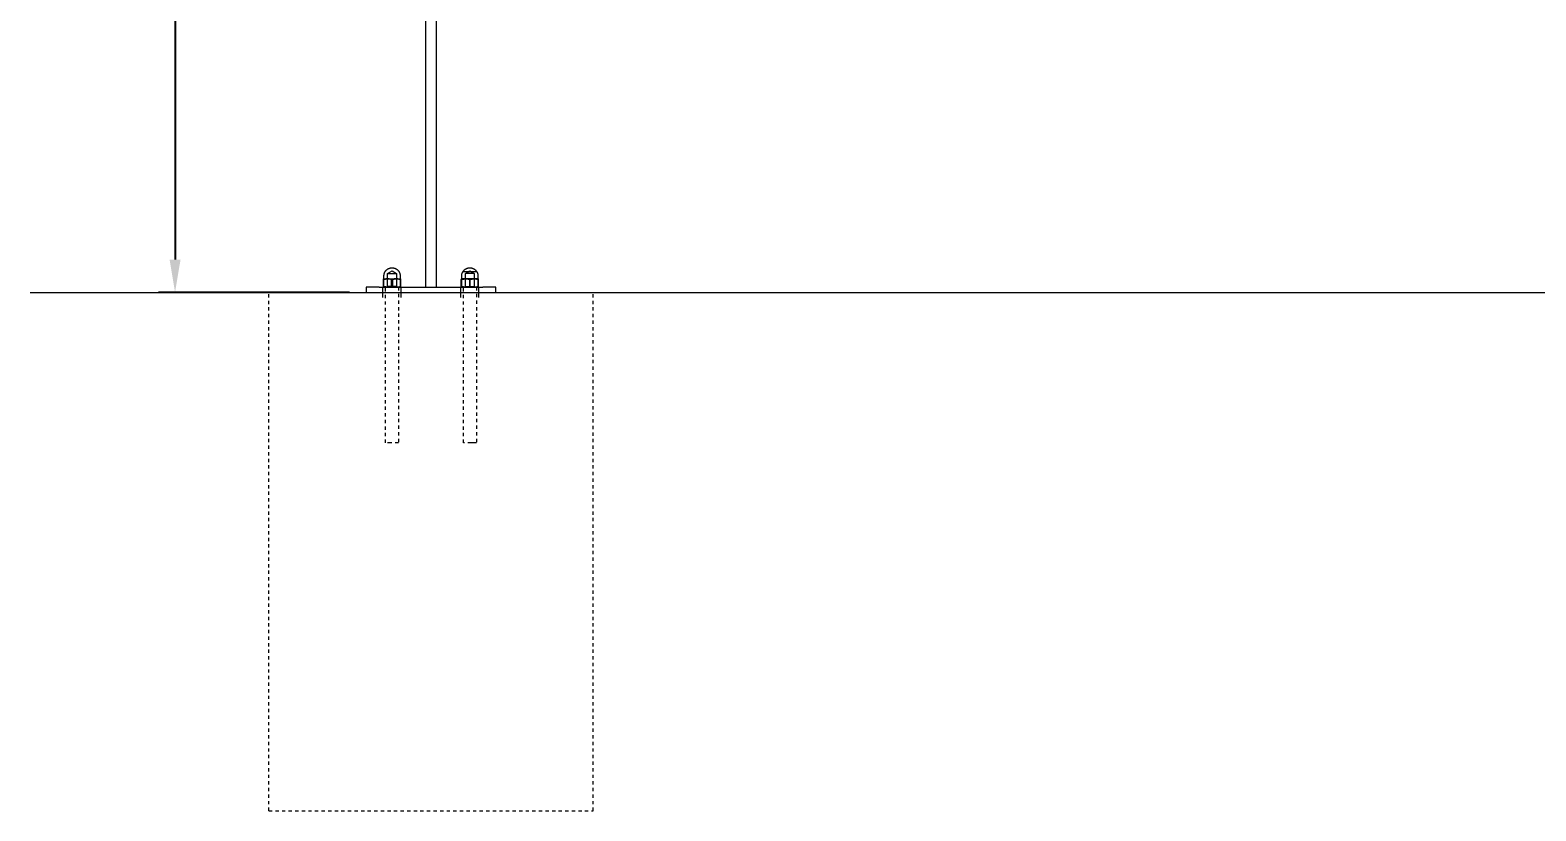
# Model space of a CAD drawing. Header units: inches. Extents: x -6 to 165, y -5 to 126.
# Drawn here: x -6.47 to 39.25, y 78.98 to 102.7 of the extents above; entities that cross this region are included whole.
import ezdxf

# ---------------------------------------------------------------- set-up
doc = ezdxf.new("R2010")
doc.units = ezdxf.units.IN
doc.header["$PDSIZE"] = -1
doc.linetypes.add('HIDDEN', pattern=[1.905, 1.27, -0.635])
for name, color, linetype, lineweight in [('ZANO_R', 7, 'Continuous', 0), ('ZANO_R_przerywana', 250, 'HIDDEN', 0), ('ZANO_W', 1, 'Continuous', 0)]:
    doc.layers.add(name, color=color, linetype=linetype, lineweight=lineweight)
doc.styles.get("Standard").update_dxf_attribs({"font": 'arial.ttf'})
doc.dimstyles.new('amerykanie', dxfattribs={"dimtxt": 50, "dimasz": 50, "dimexe": 0.5, "dimexo": 0.5, "dimgap": 1, "dimtad": 1, "dimdec": 0, "dimzin": 0, "dimlunit": 5, "dimtxsty": 'Standard', "dimcen": 0.09, "dimclrd": 1, "dimclre": 1, "dimclrt": 1, "dimazin": 0, "dimtfac": 1, "dimtdec": 0, "dimtmove": 0, "dimatfit": 3, "dimfxl": 1, "dimtzin": 0, "dimarcsym": 1})

# ---------------------------------------------------------------- blocks, each defined once
blk = doc.blocks.new('*D366')
at = {"layer": 'Defpoints', "color": 0}
for p in [(6.093, 126.425), (-2.072, 94.732), (3.73, 94.732)]:
    blk.add_point(p, dxfattribs=at)
at = {"layer": 'ZANO_W', "color": 1, "lineweight": -2}
for p, q in [((5.593, 126.425), (-2.572, 126.425)), ((-2.072, 125.425), (-2.072, 95.732)), ((3.23, 94.732), (-2.572, 94.732))]:
    blk.add_line(p, q, dxfattribs=at)
at = {"layer": 'ZANO_W', "color": 1}
for points in [[(-1.905, 125.425), (-2.238, 125.425), (-2.072, 126.425)], [(-2.238, 95.732), (-1.905, 95.732), (-2.072, 94.732)]]:
    blk.add_solid(points, dxfattribs=at)
at = {"layer": 'ZANO_W', "color": 1, "insert": (-3.412, 110.579), "char_height": 1.625, "attachment_point": 5, "rotation": 90}
blk.add_mtext('31 11/16', dxfattribs=at)

msp = doc.modelspace()

# ---------------------------------------------------------------- linework, layer by layer
at = {"layer": 'ZANO_R'}
for p, q in [((5.54171, 94.88977), (5.54171, 110.40673)), ((5.85677, 109.22528), (5.85677, 94.88977)), ((4.25605, 95.1229), (4.26158, 95.14566)), ((4.26812, 95.12705), (4.25605, 95.1229)), ((4.25605, 94.91264), (4.25605, 95.1229)), ((4.26158, 95.14566), (4.26175, 95.14576)), ((4.26176, 95.14576), (4.26175, 95.14576)), ((4.26175, 95.14576), (4.26175, 95.14576)), ((4.26175, 95.14576), (4.26175, 95.14576)), ((4.26175, 95.14576), (4.26181, 95.14576)), ((4.26181, 95.14576), (4.26208, 95.14576)), ((4.26208, 95.14576), (4.26333, 95.14576)), ((4.26213, 95.14574), (4.26785, 95.1229)), ((4.26333, 95.14576), (4.26871, 95.14576)), ((4.26732, 95.14584), (4.26749, 95.14585)), ((4.26749, 95.14585), (4.26765, 95.14587)), ((4.26765, 95.14587), (4.2678, 95.1459)), ((4.2678, 95.1459), (4.26796, 95.14593)), ((4.26785, 95.1229), (4.28092, 95.12715)), ((4.26785, 94.91264), (4.26785, 95.1229)), ((4.26796, 95.14593), (4.26812, 95.14597)), ((4.26812, 95.14597), (4.26828, 95.14601)), ((4.28032, 95.13079), (4.26812, 95.12705)), ((4.26828, 95.14601), (4.26843, 95.14606)), ((4.26843, 95.14606), (4.26858, 95.14612)), ((4.26858, 95.14612), (4.26873, 95.14618)), ((4.26871, 95.14576), (4.29111, 95.14576)), ((4.26873, 95.14618), (4.26888, 95.14624)), ((4.26888, 95.14624), (4.26903, 95.14631)), ((4.26903, 95.14631), (4.26917, 95.14638)), ((4.26917, 95.14638), (4.26931, 95.14646)), ((4.26931, 95.14646), (4.26945, 95.14655)), ((4.26945, 95.14655), (4.26958, 95.14664)), ((4.26958, 95.14664), (4.26971, 95.14673)), ((4.26971, 95.14673), (4.26984, 95.14683)), ((4.26984, 95.14683), (4.26997, 95.14693)), ((4.26997, 95.14693), (4.27009, 95.14704)), ((4.27009, 95.14704), (4.27021, 95.14715)), ((4.27021, 95.14715), (4.27032, 95.14727)), ((4.27032, 95.14727), (4.27043, 95.14738)), ((4.27043, 95.14738), (4.27053, 95.14751)), ((4.27053, 95.14751), (4.27063, 95.14763)), ((4.27063, 95.14763), (4.27073, 95.14776)), ((4.27073, 95.14776), (4.27082, 95.1479)), ((4.27082, 95.1479), (4.27091, 95.14803)), ((4.27091, 95.14803), (4.27099, 95.14817)), ((4.27099, 95.14817), (4.27107, 95.14831)), ((4.27107, 95.14831), (4.27114, 95.14846)), ((4.27114, 95.14846), (4.27121, 95.14861)), ((4.27121, 95.14861), (4.27127, 95.14875)), ((4.27127, 95.14875), (4.27133, 95.14891)), ((4.27133, 95.14891), (4.27138, 95.14906)), ((4.27138, 95.14906), (4.27142, 95.14921)), ((4.27142, 95.14921), (4.27147, 95.14937)), ((4.27147, 95.14937), (4.2715, 95.14953)), ((4.2715, 95.14953), (4.27153, 95.14969)), ((4.27153, 95.14969), (4.27155, 95.14985)), ((4.27155, 95.14985), (4.27157, 95.15001)), ((4.27157, 95.15001), (4.27159, 95.15017)), ((4.27159, 95.15033), (4.2716, 95.15049)), ((4.27159, 95.15017), (4.27159, 95.15033)), ((4.2716, 95.23438), (4.27174, 95.24278)), ((4.2716, 95.15049), (4.2716, 95.23438)), ((4.27174, 95.24278), (4.27217, 95.25117)), ((4.27217, 95.25117), (4.27289, 95.25955)), ((4.27289, 95.25955), (4.27389, 95.26789)), ((4.27389, 95.26789), (4.27517, 95.2762)), ((4.27517, 95.2762), (4.27674, 95.28446)), ((4.27674, 95.28446), (4.27859, 95.29266)), ((4.27859, 95.29266), (4.28072, 95.30079)), ((4.29264, 95.13412), (4.28032, 95.13079)), ((4.28072, 95.30079), (4.28313, 95.30884)), ((4.28092, 95.12715), (4.29411, 95.13097)), ((4.28313, 95.30884), (4.28581, 95.31681)), ((4.28581, 95.31681), (4.28876, 95.32468)), ((4.28876, 95.32468), (4.29197, 95.33244)), ((4.29111, 95.14576), (4.37427, 95.14576)), ((4.29197, 95.33244), (4.29545, 95.34009)), ((4.30506, 95.13705), (4.29264, 95.13412)), ((4.29411, 95.13097), (4.30742, 95.13437)), ((4.29545, 95.34009), (4.29919, 95.34762)), ((4.29919, 95.34762), (4.30319, 95.35502)), ((4.30319, 95.35502), (4.30743, 95.36227)), ((4.31757, 95.13955), (4.30506, 95.13705)), ((4.30742, 95.13437), (4.32083, 95.13734)), ((4.30743, 95.36227), (4.31192, 95.36938)), ((4.31192, 95.36938), (4.31665, 95.37632)), ((4.31665, 95.37632), (4.32161, 95.38311)), ((4.33016, 95.14164), (4.31757, 95.13955)), ((4.32083, 95.13734), (4.33433, 95.13987)), ((4.32161, 95.38311), (4.3268, 95.38972)), ((4.3268, 95.38972), (4.33222, 95.39614)), ((4.34281, 95.14331), (4.33016, 95.14164)), ((4.33222, 95.39614), (4.33785, 95.40238)), ((4.33433, 95.13987), (4.3479, 95.14197)), ((4.33785, 95.40238), (4.34369, 95.40843)), ((4.35551, 95.14455), (4.34281, 95.14331)), ((4.34369, 95.40843), (4.34973, 95.41427)), ((4.3479, 95.14197), (4.36154, 95.14363)), ((4.34973, 95.41427), (4.35597, 95.4199)), ((4.36824, 95.14537), (4.35551, 95.14455)), ((4.35597, 95.4199), (4.3624, 95.42531)), ((4.36154, 95.14363), (4.37522, 95.14485)), ((4.3624, 95.42531), (4.36901, 95.43051)), ((4.381, 95.14576), (4.36824, 95.14537)), ((4.36901, 95.43051), (4.37579, 95.43547)), ((4.37522, 95.14485), (4.38893, 95.14563)), ((4.37579, 95.43547), (4.38274, 95.4402)), ((4.39375, 95.14537), (4.381, 95.14576)), ((4.38274, 95.4402), (4.38985, 95.44469)), ((4.38392, 95.30724), (4.38384, 95.30724)), ((4.38384, 95.30724), (4.38384, 95.30724)), ((4.38384, 95.30724), (4.38384, 95.30724)), ((4.38384, 95.30724), (4.38385, 95.30724)), ((4.38384, 94.90732), (4.38384, 95.30724)), ((4.38385, 95.30724), (4.3839, 95.30724)), ((4.3839, 95.30727), (4.51774, 95.38769)), ((4.3839, 95.30724), (4.38449, 95.30724)), ((4.38449, 95.30724), (4.38751, 95.30724)), ((4.38548, 95.14576), (4.62961, 95.14576)), ((4.38751, 95.30724), (4.40053, 95.30724)), ((4.38985, 95.44469), (4.3971, 95.44893)), ((4.39035, 95.14566), (4.39165, 95.14569)), ((4.40648, 95.14455), (4.39375, 95.14537)), ((4.3971, 95.44893), (4.4045, 95.45293)), ((4.40053, 95.30724), (4.44621, 95.30724)), ((4.4045, 95.45293), (4.41203, 95.45666)), ((4.40587, 95.14569), (4.41987, 95.14499)), ((4.41918, 95.1433), (4.40648, 95.14455)), ((4.41203, 95.45666), (4.41968, 95.46014)), ((4.43183, 95.14164), (4.41918, 95.1433)), ((4.41968, 95.46014), (4.42744, 95.46336)), ((4.41987, 95.14499), (4.43385, 95.14383)), ((4.42744, 95.46336), (4.43531, 95.46631)), ((4.44442, 95.13955), (4.43183, 95.14164)), ((4.43385, 95.14383), (4.44778, 95.1422)), ((4.43531, 95.46631), (4.44328, 95.46899)), ((4.44328, 95.46899), (4.45133, 95.47139)), ((4.45693, 95.13704), (4.44442, 95.13955)), ((4.44621, 95.30724), (4.65156, 95.30724)), ((4.44778, 95.1422), (4.46165, 95.14012)), ((4.45133, 95.47139), (4.45946, 95.47352)), ((4.46935, 95.13412), (4.45693, 95.13704)), ((4.45946, 95.47352), (4.46766, 95.47537)), ((4.46165, 95.14012), (4.47544, 95.13758)), ((4.46766, 95.47537), (4.47592, 95.47694)), ((4.48167, 95.13079), (4.46935, 95.13412)), ((4.47544, 95.13758), (4.48914, 95.13458)), ((4.47592, 95.47694), (4.48422, 95.47823)), ((4.49387, 95.12705), (4.48167, 95.13079)), ((4.48422, 95.47823), (4.49257, 95.47923)), ((4.48914, 95.13458), (4.50273, 95.13113)), ((4.49257, 95.47923), (4.50094, 95.47995)), ((4.50594, 95.1229), (4.49387, 95.12705)), ((4.50094, 95.47995), (4.50934, 95.48038)), ((4.50273, 95.13113), (4.51621, 95.12724)), ((4.51861, 95.12705), (4.50594, 95.1229)), ((4.50594, 94.91264), (4.50594, 95.1229)), ((4.50934, 95.48038), (4.51774, 95.48052)), ((4.51621, 95.12724), (4.52954, 95.1229)), ((4.51774, 95.48052), (4.52614, 95.48038)), ((4.51774, 95.38769), (4.65158, 95.30727)), ((4.53142, 95.1308), (4.51861, 95.12705)), ((4.52614, 95.48038), (4.53454, 95.47995)), ((4.52954, 95.1229), (4.54198, 95.12714)), ((4.52954, 95.1229), (4.52954, 94.91264)), ((4.54433, 95.13414), (4.53142, 95.1308)), ((4.53454, 95.47995), (4.54291, 95.47923)), ((4.54198, 95.12714), (4.55455, 95.13096)), ((4.54291, 95.47923), (4.55126, 95.47823)), ((4.55735, 95.13706), (4.54433, 95.13414)), ((4.55126, 95.47823), (4.55956, 95.47694)), ((4.55455, 95.13096), (4.56724, 95.13435)), ((4.57045, 95.13956), (4.55735, 95.13706)), ((4.55956, 95.47694), (4.56782, 95.47537)), ((4.56724, 95.13435), (4.58004, 95.13732)), ((4.56782, 95.47537), (4.57602, 95.47352)), ((4.58362, 95.14165), (4.57045, 95.13956)), ((4.57602, 95.47352), (4.58415, 95.47139)), ((4.58004, 95.13732), (4.59293, 95.13985)), ((4.59686, 95.14332), (4.58362, 95.14165)), ((4.58415, 95.47139), (4.5922, 95.46899)), ((4.5922, 95.46899), (4.60017, 95.46631)), ((4.59293, 95.13985), (4.6059, 95.14195)), ((4.61014, 95.14456), (4.59686, 95.14332)), ((4.60017, 95.46631), (4.60804, 95.46336)), ((4.6059, 95.14195), (4.61893, 95.14362)), ((4.60804, 95.46336), (4.61581, 95.46014)), ((4.62345, 95.14537), (4.61014, 95.14456)), ((4.61581, 95.46014), (4.62346, 95.45666)), ((4.61893, 95.14362), (4.63202, 95.14484)), ((4.63678, 95.14576), (4.62345, 95.14537)), ((4.62346, 95.45666), (4.63098, 95.45293)), ((4.63098, 95.45293), (4.63838, 95.44893)), ((4.63202, 95.14484), (4.64513, 95.14562)), ((4.65012, 95.14537), (4.63678, 95.14576)), ((4.63838, 95.44893), (4.64563, 95.44469)), ((4.64216, 95.14576), (4.77335, 95.14576)), ((4.64563, 95.44469), (4.65274, 95.4402)), ((4.64657, 95.14566), (4.64763, 95.14569)), ((4.66343, 95.14456), (4.65012, 95.14537)), ((4.65164, 95.30724), (4.65164, 94.90732)), ((4.65274, 95.4402), (4.65969, 95.43547)), ((4.65969, 95.43547), (4.66647, 95.43051)), ((4.66121, 95.14569), (4.67462, 95.14499)), ((4.67671, 95.14332), (4.66343, 95.14456)), ((4.66647, 95.43051), (4.67308, 95.42531)), ((4.67308, 95.42531), (4.67951, 95.4199)), ((4.67462, 95.14499), (4.688, 95.14383)), ((4.68995, 95.14165), (4.67671, 95.14332)), ((4.67951, 95.4199), (4.68575, 95.41427)), ((4.68575, 95.41427), (4.69179, 95.40843)), ((4.688, 95.14383), (4.70133, 95.1422)), ((4.70312, 95.13957), (4.68995, 95.14165)), ((4.69179, 95.40843), (4.69763, 95.40238)), ((4.69763, 95.40238), (4.70326, 95.39614)), ((4.70133, 95.1422), (4.7146, 95.14011)), ((4.71622, 95.13706), (4.70312, 95.13957)), ((4.70326, 95.39614), (4.70868, 95.38972)), ((4.70868, 95.38972), (4.71387, 95.38311)), ((4.71387, 95.38311), (4.71883, 95.37632)), ((4.7146, 95.14011), (4.72779, 95.13757)), ((4.72924, 95.13414), (4.71622, 95.13706)), ((4.71883, 95.37632), (4.72356, 95.36938)), ((4.72356, 95.36938), (4.72805, 95.36227)), ((4.72779, 95.13757), (4.74088, 95.13458)), ((4.72805, 95.36227), (4.7323, 95.35502)), ((4.74215, 95.1308), (4.72924, 95.13414)), ((4.7323, 95.35502), (4.73629, 95.34762)), ((4.73629, 95.34762), (4.74003, 95.34009)), ((4.74003, 95.34009), (4.74351, 95.33244)), ((4.74088, 95.13458), (4.75386, 95.13113)), ((4.75495, 95.12705), (4.74215, 95.1308)), ((4.74351, 95.33244), (4.74672, 95.32468)), ((4.74672, 95.32468), (4.74967, 95.31681)), ((4.74967, 95.31681), (4.75235, 95.30884)), ((4.75235, 95.30884), (4.75476, 95.30079)), ((4.75386, 95.13113), (4.76672, 95.12724)), ((4.75476, 95.30079), (4.75689, 95.29266)), ((4.76763, 95.1229), (4.75495, 95.12705)), ((4.75689, 95.29266), (4.75874, 95.28446)), ((4.75874, 95.28446), (4.76031, 95.2762)), ((4.76031, 95.2762), (4.76159, 95.26789)), ((4.76159, 95.26789), (4.7626, 95.25955)), ((4.7626, 95.25955), (4.76331, 95.25117)), ((4.76331, 95.25117), (4.76374, 95.24278)), ((4.76374, 95.24278), (4.76389, 95.23438)), ((4.76389, 95.23438), (4.76389, 95.15049)), ((4.76389, 95.15049), (4.76389, 95.15033)), ((4.76389, 95.15033), (4.7639, 95.15017)), ((4.7639, 95.15017), (4.76391, 95.15001)), ((4.76391, 95.15001), (4.76393, 95.14985)), ((4.76393, 95.14985), (4.76395, 95.14969)), ((4.76395, 95.14969), (4.76398, 95.14953)), ((4.76398, 95.14953), (4.76402, 95.14937)), ((4.76402, 95.14937), (4.76406, 95.14922)), ((4.76406, 95.14922), (4.76411, 95.14906)), ((4.76411, 95.14906), (4.76416, 95.14891)), ((4.76416, 95.14891), (4.76421, 95.14876)), ((4.76421, 95.14876), (4.76428, 95.14861)), ((4.76428, 95.14861), (4.76434, 95.14846)), ((4.76434, 95.14846), (4.76441, 95.14832)), ((4.76441, 95.14832), (4.76449, 95.14817)), ((4.76449, 95.14817), (4.76457, 95.14804)), ((4.76457, 95.14804), (4.76466, 95.1479)), ((4.76466, 95.1479), (4.76475, 95.14777)), ((4.76475, 95.14777), (4.76485, 95.14764)), ((4.76485, 95.14764), (4.76495, 95.14751)), ((4.76495, 95.14751), (4.76505, 95.14739)), ((4.76505, 95.14739), (4.76516, 95.14727)), ((4.76516, 95.14727), (4.76527, 95.14715)), ((4.76527, 95.14715), (4.76539, 95.14704)), ((4.76539, 95.14704), (4.76551, 95.14693)), ((4.76551, 95.14693), (4.76563, 95.14683)), ((4.76563, 95.14683), (4.76576, 95.14673)), ((4.76576, 95.14673), (4.76589, 95.14663)), ((4.76589, 95.14663), (4.76602, 95.14654)), ((4.76602, 95.14654), (4.76616, 95.14646)), ((4.76616, 95.14646), (4.7663, 95.14638)), ((4.7663, 95.14638), (4.76644, 95.1463)), ((4.76644, 95.1463), (4.76659, 95.14623)), ((4.76659, 95.14623), (4.76673, 95.14616)), ((4.76672, 95.12724), (4.77943, 95.1229)), ((4.76673, 95.14616), (4.76688, 95.1461)), ((4.76688, 95.1461), (4.76703, 95.14605)), ((4.76703, 95.14605), (4.76719, 95.146)), ((4.76719, 95.146), (4.76734, 95.14595)), ((4.76734, 95.14595), (4.7675, 95.14591)), ((4.7675, 95.14591), (4.76766, 95.14588)), ((4.77353, 95.14576), (4.76763, 95.1229)), ((4.76763, 95.1229), (4.76763, 94.91264)), ((4.76766, 95.14588), (4.76781, 95.14585)), ((4.76781, 95.14585), (4.76797, 95.14583)), ((4.76797, 95.14583), (4.76813, 95.14581)), ((4.76813, 95.14581), (4.7683, 95.14579)), ((4.7683, 95.14579), (4.76846, 95.14579)), ((4.77943, 95.1229), (4.77353, 95.14576)), ((4.77943, 94.91264), (4.77943, 95.1229)), ((6.61905, 95.1229), (6.62495, 95.14576)), ((6.63176, 95.12724), (6.61905, 95.1229)), ((6.61905, 94.91264), (6.61905, 95.1229)), ((6.62495, 95.14576), (6.63085, 95.1229)), ((6.75631, 95.14576), (6.62513, 95.14576)), ((6.63002, 95.14579), (6.63018, 95.1458)), ((6.63018, 95.1458), (6.63034, 95.14581)), ((6.63034, 95.14581), (6.6305, 95.14583)), ((6.6305, 95.14583), (6.63066, 95.14585)), ((6.63066, 95.14585), (6.63082, 95.14588)), ((6.63082, 95.14588), (6.63098, 95.14591)), ((6.63085, 95.1229), (6.64353, 95.12705)), ((6.63085, 95.1229), (6.63085, 94.91264)), ((6.63098, 95.14591), (6.63114, 95.14595)), ((6.63114, 95.14595), (6.63129, 95.146)), ((6.63129, 95.146), (6.63144, 95.14605)), ((6.63144, 95.14605), (6.63159, 95.1461)), ((6.63159, 95.1461), (6.63174, 95.14616)), ((6.63174, 95.14616), (6.63189, 95.14623)), ((6.64462, 95.13113), (6.63176, 95.12724)), ((6.63189, 95.14623), (6.63204, 95.1463)), ((6.63204, 95.1463), (6.63218, 95.14638)), ((6.63218, 95.14638), (6.63232, 95.14646)), ((6.63232, 95.14646), (6.63246, 95.14654)), ((6.63246, 95.14654), (6.63259, 95.14663)), ((6.63259, 95.14663), (6.63272, 95.14673)), ((6.63272, 95.14673), (6.63285, 95.14683)), ((6.63285, 95.14683), (6.63297, 95.14693)), ((6.63297, 95.14693), (6.63309, 95.14704)), ((6.63309, 95.14704), (6.63321, 95.14715)), ((6.63321, 95.14715), (6.63332, 95.14727)), ((6.63332, 95.14727), (6.63343, 95.14739)), ((6.63343, 95.14739), (6.63353, 95.14751)), ((6.63353, 95.14751), (6.63363, 95.14764)), ((6.63363, 95.14764), (6.63373, 95.14777)), ((6.63373, 95.14777), (6.63382, 95.1479)), ((6.63382, 95.1479), (6.63391, 95.14804)), ((6.63391, 95.14804), (6.63399, 95.14817)), ((6.63399, 95.14817), (6.63406, 95.14832)), ((6.63406, 95.14832), (6.63414, 95.14846)), ((6.63414, 95.14846), (6.6342, 95.14861)), ((6.6342, 95.14861), (6.63426, 95.14876)), ((6.63426, 95.14876), (6.63432, 95.14891)), ((6.63432, 95.14891), (6.63437, 95.14906)), ((6.63437, 95.14906), (6.63442, 95.14922)), ((6.63442, 95.14922), (6.63446, 95.14937)), ((6.63446, 95.14937), (6.63449, 95.14953)), ((6.63449, 95.14953), (6.63452, 95.14969)), ((6.63452, 95.14969), (6.63455, 95.14985)), ((6.63455, 95.14985), (6.63457, 95.15001)), ((6.63457, 95.15001), (6.63458, 95.15017)), ((6.63458, 95.15017), (6.63459, 95.15033)), ((6.63459, 95.23438), (6.63473, 95.24278)), ((6.63459, 95.15049), (6.63459, 95.23438)), ((6.63459, 95.15033), (6.63459, 95.15049)), ((6.63473, 95.24278), (6.63517, 95.25117)), ((6.63517, 95.25117), (6.63588, 95.25955)), ((6.63588, 95.25955), (6.63688, 95.26789)), ((6.63688, 95.26789), (6.63817, 95.2762)), ((6.63817, 95.2762), (6.63974, 95.28446)), ((6.63974, 95.28446), (6.64159, 95.29266)), ((6.64159, 95.29266), (6.64372, 95.30079)), ((6.64353, 95.12705), (6.65633, 95.1308)), ((6.64372, 95.30079), (6.64612, 95.30884)), ((6.6576, 95.13458), (6.64462, 95.13113)), ((6.64612, 95.30884), (6.6488, 95.31681)), ((6.6488, 95.31681), (6.65175, 95.32468)), ((6.65175, 95.32468), (6.65497, 95.33244)), ((6.65497, 95.33244), (6.65845, 95.34009)), ((6.65633, 95.1308), (6.66924, 95.13414)), ((6.67069, 95.13757), (6.6576, 95.13458)), ((6.65845, 95.34009), (6.66219, 95.34762)), ((6.66219, 95.34762), (6.66618, 95.35502)), ((6.66618, 95.35502), (6.67043, 95.36227)), ((6.66924, 95.13414), (6.68226, 95.13706)), ((6.67043, 95.36227), (6.67491, 95.36938)), ((6.68388, 95.14011), (6.67069, 95.13757)), ((6.67491, 95.36938), (6.67964, 95.37632)), ((6.67964, 95.37632), (6.68461, 95.38311)), ((6.68226, 95.13706), (6.69536, 95.13957)), ((6.69715, 95.1422), (6.68388, 95.14011)), ((6.6839, 95.36915), (6.92021, 95.36915)), ((6.68461, 95.38311), (6.6898, 95.38972)), ((6.6898, 95.38972), (6.69521, 95.39614)), ((6.69521, 95.39614), (6.70084, 95.40238)), ((6.69536, 95.13957), (6.70853, 95.14165)), ((6.71048, 95.14383), (6.69715, 95.1422)), ((6.70084, 95.40238), (6.70669, 95.40843)), ((6.70669, 95.40843), (6.71273, 95.41427)), ((6.70853, 95.14165), (6.72177, 95.14332)), ((6.72386, 95.14499), (6.71048, 95.14383)), ((6.71273, 95.41427), (6.71897, 95.4199)), ((6.71897, 95.4199), (6.7254, 95.42531)), ((6.72177, 95.14332), (6.73505, 95.14456)), ((6.73727, 95.14569), (6.72386, 95.14499)), ((6.7254, 95.42531), (6.73201, 95.43051)), ((6.73201, 95.43051), (6.73879, 95.43547)), ((6.73505, 95.14456), (6.74836, 95.14537)), ((6.73879, 95.43547), (6.74574, 95.4402)), ((6.74574, 95.4402), (6.75284, 95.44469)), ((6.74683, 94.90732), (6.74683, 95.30724)), ((6.7469, 95.30727), (6.88074, 95.38769)), ((6.95226, 95.30724), (6.74692, 95.30724)), ((6.74836, 95.14537), (6.76169, 95.14576)), ((6.75191, 95.14566), (6.75085, 95.14569)), ((6.75284, 95.44469), (6.7601, 95.44893)), ((6.76646, 95.14484), (6.75335, 95.14562)), ((6.7601, 95.44893), (6.76749, 95.45293)), ((6.76169, 95.14576), (6.77503, 95.14537)), ((6.77954, 95.14362), (6.76646, 95.14484)), ((6.76749, 95.45293), (6.77502, 95.45666)), ((7.01299, 95.14576), (6.76886, 95.14576)), ((6.77502, 95.45666), (6.78267, 95.46014)), ((6.77503, 95.14537), (6.78834, 95.14456)), ((6.79258, 95.14195), (6.77954, 95.14362)), ((6.78267, 95.46014), (6.79044, 95.46336)), ((6.78834, 95.14456), (6.80162, 95.14332)), ((6.79044, 95.46336), (6.79831, 95.46631)), ((6.80555, 95.13985), (6.79258, 95.14195)), ((6.79831, 95.46631), (6.80627, 95.46899)), ((6.80162, 95.14332), (6.81486, 95.14165)), ((6.81844, 95.13732), (6.80555, 95.13985)), ((6.80627, 95.46899), (6.81433, 95.47139)), ((6.81433, 95.47139), (6.82246, 95.47352)), ((6.81486, 95.14165), (6.82803, 95.13956)), ((6.83124, 95.13435), (6.81844, 95.13732)), ((6.82246, 95.47352), (6.83066, 95.47537)), ((6.82803, 95.13956), (6.84113, 95.13706)), ((6.83066, 95.47537), (6.83891, 95.47694)), ((6.84393, 95.13096), (6.83124, 95.13435)), ((6.83891, 95.47694), (6.84722, 95.47823)), ((6.84113, 95.13706), (6.85415, 95.13414)), ((6.8565, 95.12714), (6.84393, 95.13096)), ((6.84722, 95.47823), (6.85557, 95.47923)), ((6.85415, 95.13414), (6.86706, 95.1308)), ((6.85557, 95.47923), (6.86394, 95.47995)), ((6.86894, 95.1229), (6.8565, 95.12714)), ((6.86394, 95.47995), (6.87233, 95.48038)), ((6.86706, 95.1308), (6.87986, 95.12705)), ((6.88227, 95.12724), (6.86894, 95.1229)), ((6.86894, 95.1229), (6.86894, 94.91264)), ((6.87233, 95.48038), (6.88074, 95.48052)), ((6.87986, 95.12705), (6.89254, 95.1229)), ((6.88074, 95.48052), (6.88914, 95.48038)), ((6.88074, 95.38769), (7.01458, 95.30727)), ((6.89574, 95.13113), (6.88227, 95.12724)), ((6.88914, 95.48038), (6.89753, 95.47995)), ((6.89254, 95.1229), (6.90461, 95.12705)), ((6.89254, 94.91264), (6.89254, 95.1229)), ((6.90934, 95.13458), (6.89574, 95.13113)), ((6.89753, 95.47995), (6.90591, 95.47923)), ((6.90461, 95.12705), (6.91681, 95.13079)), ((6.90591, 95.47923), (6.91425, 95.47823)), ((6.92304, 95.13758), (6.90934, 95.13458)), ((6.91425, 95.47823), (6.92256, 95.47694)), ((6.91681, 95.13079), (6.92912, 95.13412)), ((6.92021, 95.36915), (7.07757, 95.36915)), ((6.92256, 95.47694), (6.93082, 95.47537)), ((6.93683, 95.14012), (6.92304, 95.13758)), ((6.92912, 95.13412), (6.94154, 95.13704)), ((6.93082, 95.47537), (6.93902, 95.47352)), ((6.9507, 95.1422), (6.93683, 95.14012)), ((6.93902, 95.47352), (6.94715, 95.47139)), ((6.94154, 95.13704), (6.95406, 95.13955)), ((6.94715, 95.47139), (6.9552, 95.46899)), ((6.96463, 95.14383), (6.9507, 95.1422)), ((6.99794, 95.30724), (6.95226, 95.30724)), ((6.95406, 95.13955), (6.96664, 95.14164)), ((6.9552, 95.46899), (6.96317, 95.46631)), ((6.96317, 95.46631), (6.97104, 95.46336)), ((6.97861, 95.14499), (6.96463, 95.14383)), ((6.96664, 95.14164), (6.97929, 95.1433)), ((6.97104, 95.46336), (6.9788, 95.46014)), ((6.99261, 95.14569), (6.97861, 95.14499)), ((6.9788, 95.46014), (6.98645, 95.45666)), ((6.97929, 95.1433), (6.99199, 95.14455)), ((6.98645, 95.45666), (6.99398, 95.45293)), ((6.99199, 95.14455), (7.00473, 95.14537)), ((6.99398, 95.45293), (7.00138, 95.44893)), ((7.01097, 95.30724), (6.99794, 95.30724)), ((7.00138, 95.44893), (7.00863, 95.44469)), ((7.00473, 95.14537), (7.01748, 95.14576)), ((7.00813, 95.14566), (7.00683, 95.14569)), ((7.00863, 95.44469), (7.01574, 95.4402)), ((7.02326, 95.14485), (7.00954, 95.14563)), ((7.01398, 95.30724), (7.01097, 95.30724)), ((7.01457, 95.30724), (7.01398, 95.30724)), ((7.01456, 95.30724), (7.01464, 95.30724)), ((7.01463, 95.30724), (7.01457, 95.30724)), ((7.01464, 95.30724), (7.01463, 95.30724)), ((7.01464, 95.30724), (7.01464, 95.30724)), ((7.01464, 95.30724), (7.01464, 95.30724)), ((7.01464, 95.30724), (7.01464, 94.90732)), ((7.01574, 95.4402), (7.02268, 95.43547)), ((7.01748, 95.14576), (7.03024, 95.14537)), ((7.02268, 95.43547), (7.02947, 95.43051)), ((7.03694, 95.14363), (7.02326, 95.14485)), ((7.10737, 95.14576), (7.0242, 95.14576)), ((7.02947, 95.43051), (7.03608, 95.42531)), ((7.03024, 95.14537), (7.04297, 95.14455)), ((7.03608, 95.42531), (7.0425, 95.4199)), ((7.05057, 95.14197), (7.03694, 95.14363)), ((7.0425, 95.4199), (7.04874, 95.41427)), ((7.04297, 95.14455), (7.05567, 95.14331)), ((7.04874, 95.41427), (7.05479, 95.40843)), ((7.06415, 95.13987), (7.05057, 95.14197)), ((7.05479, 95.40843), (7.06063, 95.40238)), ((7.05567, 95.14331), (7.06832, 95.14164)), ((7.06063, 95.40238), (7.06626, 95.39614)), ((7.07765, 95.13734), (7.06415, 95.13987)), ((7.06626, 95.39614), (7.07167, 95.38972)), ((7.06832, 95.14164), (7.08091, 95.13955)), ((7.07167, 95.38972), (7.07687, 95.38311)), ((7.07687, 95.38311), (7.08183, 95.37632)), ((7.09106, 95.13437), (7.07765, 95.13734)), ((7.08091, 95.13955), (7.09342, 95.13705)), ((7.08183, 95.37632), (7.08656, 95.36938)), ((7.08656, 95.36938), (7.09105, 95.36227)), ((7.09105, 95.36227), (7.09529, 95.35502)), ((7.10437, 95.13097), (7.09106, 95.13437)), ((7.09342, 95.13705), (7.10584, 95.13412)), ((7.09529, 95.35502), (7.09929, 95.34762)), ((7.09929, 95.34762), (7.10302, 95.34009)), ((7.10302, 95.34009), (7.1065, 95.33244)), ((7.11756, 95.12715), (7.10437, 95.13097)), ((7.10584, 95.13412), (7.11816, 95.13079)), ((7.1065, 95.33244), (7.10972, 95.32468)), ((7.12977, 95.14576), (7.10737, 95.14576)), ((7.10972, 95.32468), (7.11267, 95.31681)), ((7.11267, 95.31681), (7.11535, 95.30884)), ((7.11535, 95.30884), (7.11775, 95.30079)), ((7.13062, 95.1229), (7.11756, 95.12715)), ((7.11775, 95.30079), (7.11988, 95.29266)), ((7.11816, 95.13079), (7.13036, 95.12705)), ((7.11988, 95.29266), (7.12173, 95.28446)), ((7.12173, 95.28446), (7.1233, 95.2762)), ((7.1233, 95.2762), (7.12459, 95.26789)), ((7.12459, 95.26789), (7.12559, 95.25955)), ((7.12559, 95.25955), (7.12631, 95.25117)), ((7.12631, 95.25117), (7.12674, 95.24278)), ((7.12674, 95.24278), (7.12688, 95.23438)), ((7.12688, 95.23438), (7.12688, 95.15049)), ((7.12688, 95.15049), (7.12688, 95.15033)), ((7.12688, 95.15033), (7.12689, 95.15017)), ((7.12689, 95.15017), (7.1269, 95.15001)), ((7.1269, 95.15001), (7.12692, 95.14985)), ((7.12692, 95.14985), (7.12695, 95.14969)), ((7.12695, 95.14969), (7.12698, 95.14953)), ((7.12698, 95.14953), (7.12701, 95.14937)), ((7.12701, 95.14937), (7.12705, 95.14921)), ((7.12705, 95.14921), (7.1271, 95.14906)), ((7.1271, 95.14906), (7.12715, 95.14891)), ((7.12715, 95.14891), (7.12721, 95.14875)), ((7.12721, 95.14875), (7.12727, 95.14861)), ((7.12727, 95.14861), (7.12734, 95.14846)), ((7.12734, 95.14846), (7.12741, 95.14831)), ((7.12741, 95.14831), (7.12749, 95.14817)), ((7.12749, 95.14817), (7.12757, 95.14803)), ((7.12757, 95.14803), (7.12766, 95.1479)), ((7.12766, 95.1479), (7.12775, 95.14776)), ((7.12775, 95.14776), (7.12784, 95.14763)), ((7.12784, 95.14763), (7.12794, 95.14751)), ((7.12794, 95.14751), (7.12805, 95.14738)), ((7.12805, 95.14738), (7.12816, 95.14727)), ((7.12816, 95.14727), (7.12827, 95.14715)), ((7.12827, 95.14715), (7.12839, 95.14704)), ((7.12839, 95.14704), (7.12851, 95.14693)), ((7.12851, 95.14693), (7.12864, 95.14683)), ((7.12864, 95.14683), (7.12876, 95.14673)), ((7.12876, 95.14673), (7.12889, 95.14664)), ((7.12889, 95.14664), (7.12903, 95.14655)), ((7.12903, 95.14655), (7.12917, 95.14646)), ((7.12917, 95.14646), (7.12931, 95.14638)), ((7.12931, 95.14638), (7.12945, 95.14631)), ((7.12945, 95.14631), (7.1296, 95.14624)), ((7.1296, 95.14624), (7.12975, 95.14618)), ((7.12975, 95.14618), (7.1299, 95.14612)), ((7.13515, 95.14576), (7.12977, 95.14576)), ((7.1299, 95.14612), (7.13005, 95.14606)), ((7.13005, 95.14606), (7.1302, 95.14601)), ((7.1302, 95.14601), (7.13036, 95.14597)), ((7.13036, 95.14597), (7.13051, 95.14593)), ((7.13036, 95.12705), (7.14242, 95.1229)), ((7.13045, 95.14591), (7.13057, 95.14588)), ((7.13051, 95.14593), (7.13067, 95.1459)), ((7.13057, 95.14588), (7.13069, 95.14585)), ((7.13635, 95.14574), (7.13062, 95.1229)), ((7.13062, 94.91264), (7.13062, 95.1229)), ((7.13067, 95.1459), (7.13083, 95.14587)), ((7.13083, 95.14587), (7.13099, 95.14585)), ((7.13099, 95.14585), (7.13115, 95.14584)), ((7.1364, 95.14576), (7.13515, 95.14576)), ((7.13667, 95.14576), (7.1364, 95.14576)), ((7.13672, 95.14576), (7.13667, 95.14576)), ((7.13672, 95.14576), (7.13673, 95.14576)), ((7.13673, 95.14576), (7.13672, 95.14576)), ((7.13673, 95.14576), (7.13673, 95.14576)), ((7.13673, 95.14576), (7.1369, 95.14566)), ((7.14242, 95.1229), (7.1369, 95.14566)), ((7.14242, 94.91264), (7.14242, 95.1229)), ((-6.47362, 94.73224), (151.86407, 94.73224)), ((0.77633, 94.73224), (10.62215, 94.73224)), ((3.73008, 94.88977), (3.73008, 94.73224)), ((4.12391, 94.88977), (3.73008, 94.88977)), ((4.12391, 94.88977), (5.54171, 94.88977)), ((4.24206, 94.57471), (4.24206, 94.88977)), ((4.26158, 94.88987), (4.25605, 94.91264)), ((4.25605, 94.91264), (4.26878, 94.9083)), ((4.26175, 94.88977), (4.26158, 94.88987)), ((4.26213, 94.88977), (4.26241, 94.88977)), ((4.26785, 94.91264), (4.26233, 94.88987)), ((4.2823, 94.90802), (4.26785, 94.91264)), ((4.26878, 94.9083), (4.28165, 94.9044)), ((4.28165, 94.9044), (4.29465, 94.90095)), ((4.29689, 94.90389), (4.2823, 94.90802)), ((4.29465, 94.90095), (4.30776, 94.89795)), ((4.31161, 94.90027), (4.29689, 94.90389)), ((4.30776, 94.89795), (4.32097, 94.8954)), ((4.32645, 94.89714), (4.31161, 94.90027)), ((4.47827, 94.88694), (4.32091, 94.88694)), ((4.32097, 94.8954), (4.33425, 94.89332)), ((4.34139, 94.89453), (4.32645, 94.89714)), ((4.33425, 94.89332), (4.3476, 94.8917)), ((4.3564, 94.89243), (4.34139, 94.89453)), ((4.3476, 94.8917), (4.361, 94.89054)), ((4.37148, 94.89084), (4.3564, 94.89243)), ((4.36021, 94.88977), (4.36021, 94.89077)), ((4.40485, 94.89077), (4.36023, 94.89077)), ((4.3603, 94.89084), (4.38384, 94.90732)), ((4.361, 94.89054), (4.37443, 94.88984)), ((4.38086, 94.89023), (4.3728, 94.89074)), ((4.37308, 94.88987), (4.37428, 94.88985)), ((4.38893, 94.88991), (4.38086, 94.89023)), ((4.44621, 94.90732), (4.38385, 94.90732)), ((4.386, 94.88981), (4.39825, 94.89037)), ((4.39267, 94.88983), (4.39036, 94.88987)), ((4.39165, 94.88985), (4.39036, 94.88987)), ((4.39825, 94.89037), (4.41047, 94.89132)), ((4.41945, 94.89052), (4.40538, 94.88984)), ((4.43359, 94.89077), (4.40539, 94.89077)), ((4.40704, 94.88987), (4.40587, 94.88985)), ((4.41047, 94.89132), (4.42266, 94.89265)), ((4.43348, 94.89168), (4.41945, 94.89052)), ((4.42266, 94.89265), (4.4348, 94.89437)), ((4.44746, 94.89329), (4.43348, 94.89168)), ((4.67525, 94.89077), (4.43359, 94.89077)), ((4.4348, 94.89437), (4.44688, 94.89647)), ((4.65163, 94.90732), (4.44621, 94.90732)), ((4.44688, 94.89647), (4.45888, 94.89895)), ((4.46138, 94.89537), (4.44746, 94.89329)), ((4.45888, 94.89895), (4.4708, 94.90181)), ((4.47523, 94.89792), (4.46138, 94.89537)), ((4.4708, 94.90181), (4.48263, 94.90505)), ((4.48898, 94.90092), (4.47523, 94.89792)), ((4.71458, 94.88694), (4.47827, 94.88694)), ((4.48263, 94.90505), (4.49434, 94.90866)), ((4.50263, 94.90437), (4.48898, 94.90092)), ((4.49434, 94.90866), (4.50594, 94.91264)), ((4.51616, 94.90828), (4.50263, 94.90437)), ((4.50594, 94.91264), (4.51967, 94.90817)), ((4.52954, 94.91264), (4.51616, 94.90828)), ((4.51967, 94.90817), (4.53355, 94.90417)), ((4.52954, 94.91264), (4.54176, 94.90851)), ((4.53355, 94.90417), (4.54756, 94.90065)), ((4.54176, 94.90851), (4.55411, 94.90477)), ((4.54756, 94.90065), (4.56167, 94.89762)), ((4.55411, 94.90477), (4.56656, 94.90143)), ((4.56167, 94.89762), (4.57589, 94.89507)), ((4.56656, 94.90143), (4.57912, 94.89848)), ((4.57589, 94.89507), (4.59018, 94.89301)), ((4.57912, 94.89848), (4.59176, 94.89593)), ((4.59018, 94.89301), (4.60454, 94.89144)), ((4.59176, 94.89593), (4.60448, 94.89379)), ((4.60448, 94.89379), (4.61726, 94.89205)), ((4.60454, 94.89144), (4.61894, 94.89037)), ((4.61726, 94.89205), (4.63009, 94.89072)), ((4.61894, 94.89037), (4.63337, 94.88979)), ((4.62844, 94.88987), (4.62962, 94.88985)), ((4.63009, 94.89077), (4.63338, 94.89077)), ((4.63078, 94.89066), (4.63795, 94.89021)), ((4.63795, 94.89021), (4.64512, 94.88991)), ((4.64059, 94.88979), (4.65497, 94.89039)), ((4.64281, 94.88983), (4.64512, 94.88987)), ((4.64703, 94.88977), (4.645, 94.88977)), ((4.64514, 94.88977), (4.645, 94.88977)), ((4.64763, 94.88977), (4.64658, 94.88977)), ((4.64658, 94.88977), (4.64727, 94.88977)), ((4.65164, 94.90732), (4.67518, 94.89084)), ((4.65497, 94.89039), (4.66933, 94.89147)), ((4.66121, 94.88977), (4.66422, 94.88977)), ((4.66242, 94.88988), (4.6757, 94.89062)), ((4.66268, 94.88977), (4.66249, 94.88977)), ((4.664, 94.89084), (4.67007, 94.89136)), ((4.66933, 94.89147), (4.68364, 94.89304)), ((4.67524, 94.8908), (4.67526, 94.89078)), ((4.67527, 94.89077), (4.67527, 94.88977)), ((4.6757, 94.89062), (4.68894, 94.89181)), ((4.68364, 94.89304), (4.69789, 94.89511)), ((4.68894, 94.89181), (4.70213, 94.89345)), ((4.69789, 94.89511), (4.71206, 94.89765)), ((4.70213, 94.89345), (4.71526, 94.89554)), ((4.71206, 94.89765), (4.72614, 94.90069)), ((4.71526, 94.89554), (4.72832, 94.89808)), ((4.72614, 94.90069), (4.7401, 94.9042)), ((4.72832, 94.89808), (4.74127, 94.90107)), ((4.7401, 94.9042), (4.75394, 94.90818)), ((4.74127, 94.90107), (4.75412, 94.90449)), ((4.75394, 94.90818), (4.76763, 94.91264)), ((4.75412, 94.90449), (4.76684, 94.90835)), ((4.76684, 94.90835), (4.77943, 94.91264)), ((4.76763, 94.91264), (4.77335, 94.8898)), ((4.77307, 94.88977), (4.77317, 94.88977)), ((4.77407, 94.88977), (4.77372, 94.88977)), ((4.7739, 94.88987), (4.77943, 94.91264)), ((4.79342, 94.57471), (4.79342, 94.88977)), ((5.54171, 94.88977), (5.85677, 94.88977)), ((5.85677, 94.88977), (7.27457, 94.88977)), ((6.60505, 94.57471), (6.60505, 94.88977)), ((6.63163, 94.90835), (6.61905, 94.91264)), ((6.62476, 94.8898), (6.61905, 94.91264)), ((6.63085, 94.91264), (6.62513, 94.8898)), ((6.62541, 94.88977), (6.62531, 94.88977)), ((6.64431, 94.90826), (6.63085, 94.91264)), ((6.64436, 94.90449), (6.63163, 94.90835)), ((6.6579, 94.90433), (6.64431, 94.90826)), ((6.6572, 94.90107), (6.64436, 94.90449)), ((6.67016, 94.89808), (6.6572, 94.90107)), ((6.67162, 94.90087), (6.6579, 94.90433)), ((6.68321, 94.89554), (6.67016, 94.89808)), ((6.68545, 94.89786), (6.67162, 94.90087)), ((6.69634, 94.89345), (6.68321, 94.89554)), ((6.92021, 94.88694), (6.68386, 94.88694)), ((6.69937, 94.89531), (6.68545, 94.89786)), ((6.70954, 94.89181), (6.69634, 94.89345)), ((6.71337, 94.89324), (6.69937, 94.89531)), ((6.72278, 94.89062), (6.70954, 94.89181)), ((6.72742, 94.89163), (6.71337, 94.89324)), ((6.73605, 94.88988), (6.72278, 94.89062)), ((6.72322, 94.89077), (6.7232, 94.89077)), ((6.7232, 94.89077), (6.7232, 94.89077)), ((6.7232, 94.89077), (6.7232, 94.89077)), ((6.7232, 94.89077), (6.7232, 94.89077)), ((6.7232, 94.89077), (6.72321, 94.89077)), ((6.7232, 94.88977), (6.7232, 94.89077)), ((6.72321, 94.89077), (6.7233, 94.89077)), ((6.72322, 94.89078), (6.72324, 94.8908)), ((6.72329, 94.89084), (6.74683, 94.90732)), ((6.7233, 94.89077), (6.72379, 94.89077)), ((6.72379, 94.89077), (6.72594, 94.89077)), ((6.72594, 94.89077), (6.73447, 94.89077)), ((6.74153, 94.89049), (6.72742, 94.89163)), ((6.7358, 94.89074), (6.7284, 94.89136)), ((6.73604, 94.88977), (6.73426, 94.88977)), ((6.7358, 94.89077), (6.96489, 94.89077)), ((6.73727, 94.88977), (6.7358, 94.88977)), ((6.75566, 94.88983), (6.74153, 94.89049)), ((6.74685, 94.90732), (6.95226, 94.90732)), ((6.75085, 94.88977), (6.7519, 94.88977)), ((6.7519, 94.88977), (6.7512, 94.88977)), ((6.75145, 94.88977), (6.75347, 94.88977)), ((6.75334, 94.88977), (6.75347, 94.88977)), ((6.76053, 94.89021), (6.75336, 94.88991)), ((6.75789, 94.88979), (6.75336, 94.88987)), ((6.76769, 94.89066), (6.76053, 94.89021)), ((6.76838, 94.89077), (6.7651, 94.89077)), ((6.77004, 94.88987), (6.76511, 94.88979)), ((6.78122, 94.89205), (6.76839, 94.89072)), ((6.78287, 94.89055), (6.76886, 94.88985)), ((6.794, 94.89379), (6.78122, 94.89205)), ((6.79684, 94.89171), (6.78287, 94.89055)), ((6.80671, 94.89593), (6.794, 94.89379)), ((6.81077, 94.89334), (6.79684, 94.89171)), ((6.81936, 94.89848), (6.80671, 94.89593)), ((6.82464, 94.89542), (6.81077, 94.89334)), ((6.83191, 94.90143), (6.81936, 94.89848)), ((6.83844, 94.89796), (6.82464, 94.89542)), ((6.84437, 94.90477), (6.83191, 94.90143)), ((6.85214, 94.90096), (6.83844, 94.89796)), ((6.85672, 94.90851), (6.84437, 94.90477)), ((6.86573, 94.9044), (6.85214, 94.90096)), ((6.86894, 94.91264), (6.85672, 94.90851)), ((6.8792, 94.9083), (6.86573, 94.9044)), ((6.86894, 94.91264), (6.88227, 94.9083)), ((6.89254, 94.91264), (6.8792, 94.9083)), ((6.88227, 94.9083), (6.89574, 94.9044)), ((6.90413, 94.90866), (6.89254, 94.91264)), ((6.89574, 94.9044), (6.90934, 94.90096)), ((6.91585, 94.90505), (6.90413, 94.90866)), ((6.90934, 94.90096), (6.92304, 94.89796)), ((6.92767, 94.90181), (6.91585, 94.90505)), ((7.03298, 94.88694), (6.92021, 94.88694)), ((6.92304, 94.89796), (6.93683, 94.89542)), ((6.9396, 94.89895), (6.92767, 94.90181)), ((6.93683, 94.89542), (6.9507, 94.89334)), ((6.9516, 94.89647), (6.9396, 94.89895)), ((6.9507, 94.89334), (6.96463, 94.89171)), ((6.96368, 94.89437), (6.9516, 94.89647)), ((6.95226, 94.90732), (7.01462, 94.90732)), ((6.97582, 94.89265), (6.96368, 94.89437)), ((6.96463, 94.89171), (6.97861, 94.89055)), ((6.96489, 94.89077), (6.99309, 94.89077)), ((6.988, 94.89132), (6.97582, 94.89265)), ((6.97861, 94.89055), (6.99261, 94.88985)), ((7.00023, 94.89037), (6.988, 94.89132)), ((6.99143, 94.88987), (6.99309, 94.88984)), ((6.99363, 94.89077), (7.03825, 94.89077)), ((7.01247, 94.88981), (7.00023, 94.89037)), ((7.00581, 94.88983), (7.00811, 94.88987)), ((7.00683, 94.88985), (7.00811, 94.88987)), ((7.00954, 94.88991), (7.01762, 94.89023)), ((7.01464, 94.90732), (7.03818, 94.89084)), ((7.01762, 94.89023), (7.02568, 94.89074)), ((7.0254, 94.88987), (7.02404, 94.88984)), ((7.03762, 94.89055), (7.0242, 94.88985)), ((7.027, 94.89084), (7.04207, 94.89243)), ((7.06727, 94.88694), (7.03298, 94.88694)), ((7.051, 94.89171), (7.03762, 94.89055)), ((7.03827, 94.89077), (7.03827, 94.88977)), ((7.04207, 94.89243), (7.05709, 94.89453)), ((7.06433, 94.89334), (7.051, 94.89171)), ((7.05709, 94.89453), (7.07203, 94.89714)), ((7.0776, 94.89542), (7.06433, 94.89334)), ((7.07543, 94.88694), (7.06727, 94.88694)), ((7.07203, 94.89714), (7.08687, 94.90027)), ((7.07724, 94.88694), (7.07543, 94.88694)), ((7.0776, 94.88694), (7.07724, 94.88694)), ((7.09078, 94.89796), (7.0776, 94.89542)), ((7.07765, 94.88694), (7.0776, 94.88694)), ((7.07762, 94.88694), (7.07765, 94.88694)), ((7.07765, 94.88694), (7.07765, 94.88694)), ((7.07765, 94.88694), (7.07765, 94.88694)), ((7.08687, 94.90027), (7.10159, 94.90389)), ((7.10388, 94.90096), (7.09078, 94.89796)), ((7.10159, 94.90389), (7.11618, 94.90802)), ((7.11686, 94.90441), (7.10388, 94.90096)), ((7.11618, 94.90802), (7.13062, 94.91264)), ((7.12971, 94.9083), (7.11686, 94.90441)), ((7.14242, 94.91264), (7.12971, 94.9083)), ((7.13062, 94.91264), (7.13615, 94.88987)), ((7.13635, 94.88977), (7.13607, 94.88977)), ((7.13706, 94.88977), (7.13671, 94.88977)), ((7.1369, 94.88987), (7.14242, 94.91264)), ((7.15642, 94.57471), (7.15642, 94.88977)), ((7.6684, 94.88977), (7.27457, 94.88977)), ((7.6684, 94.73224), (7.6684, 94.88977))]:
    msp.add_line(p, q, dxfattribs=at)
at = {"layer": 'ZANO_R_przerywana', "ltscale": 0.05}
for p, q in [((0.77633, 78.97893), (0.77633, 94.73224)), ((4.32082, 90.16095), (4.32082, 94.88694)), ((4.71466, 94.88694), (4.71466, 90.16095)), ((6.68382, 90.16095), (6.68382, 94.88694)), ((7.07765, 94.88694), (7.07765, 90.16095)), ((10.62215, 78.97893), (10.62215, 94.73224)), ((4.47827, 90.16095), (4.32091, 90.16095)), ((4.71458, 90.16095), (4.47827, 90.16095)), ((6.92021, 90.16095), (6.68386, 90.16095)), ((7.03298, 90.16095), (6.92021, 90.16095)), ((7.06727, 90.16095), (7.03298, 90.16095)), ((7.07543, 90.16095), (7.06727, 90.16095)), ((7.07724, 90.16095), (7.07543, 90.16095)), ((7.0776, 90.16095), (7.07724, 90.16095)), ((7.07765, 90.16095), (7.0776, 90.16095)), ((7.07762, 90.16095), (7.07765, 90.16095)), ((7.07765, 90.16095), (7.07765, 90.16095)), ((7.07765, 90.16095), (7.07765, 90.16095)), ((0.77633, 78.97893), (10.62215, 78.97893))]:
    msp.add_line(p, q, dxfattribs=at)

# ---------------------------------------------------------------- dimensions: what is measured, and where the dimension line sits
at = {"layer": 'ZANO_W'}
dim = msp.add_linear_dim(base=(-2.07164, 94.73224), p1=(6.09307, 126.42515), p2=(3.73008, 94.73224), angle=90, dimstyle='amerykanie', override={"dimtxt": 1.625, "dimasz": 1, "dimgap": 0.5, "dimdec": 4, "dimaunit": 1, "dimadec": 1, "dimtdec": 4, "dimtmove": 1, "dimfrac": 2}, dxfattribs=at)
dim.commit()
dim.dimension.update_dxf_attribs({"geometry": '*D366', "text_midpoint": (-3.4124, 110.5787)})

doc.saveas('drawing.dxf')
